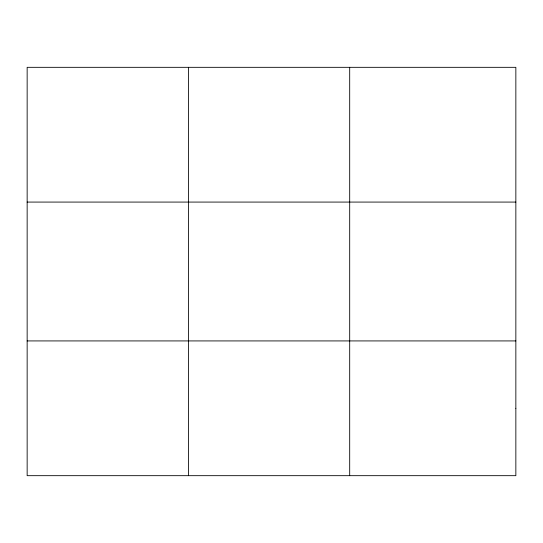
<?xml version="1.0" encoding="UTF-8"?>
<svg xmlns="http://www.w3.org/2000/svg" width="543" height="543" viewBox="0 0 543 543"><rect width="100%" height="100%" fill="white"/><g stroke="black" fill="none" stroke-linecap="round" stroke-linejoin="round"><path stroke-width="0.81" d="M188.421 67.325L188.421 475.675M349.692 67.325L349.692 475.675M27.15 202.077L515.85 202.077M27.15 340.923L515.85 340.923M515.85 408.295L515.85 475.675L27.15 475.675L27.15 67.325L515.85 67.325L515.85 408.295"/></g></svg>
